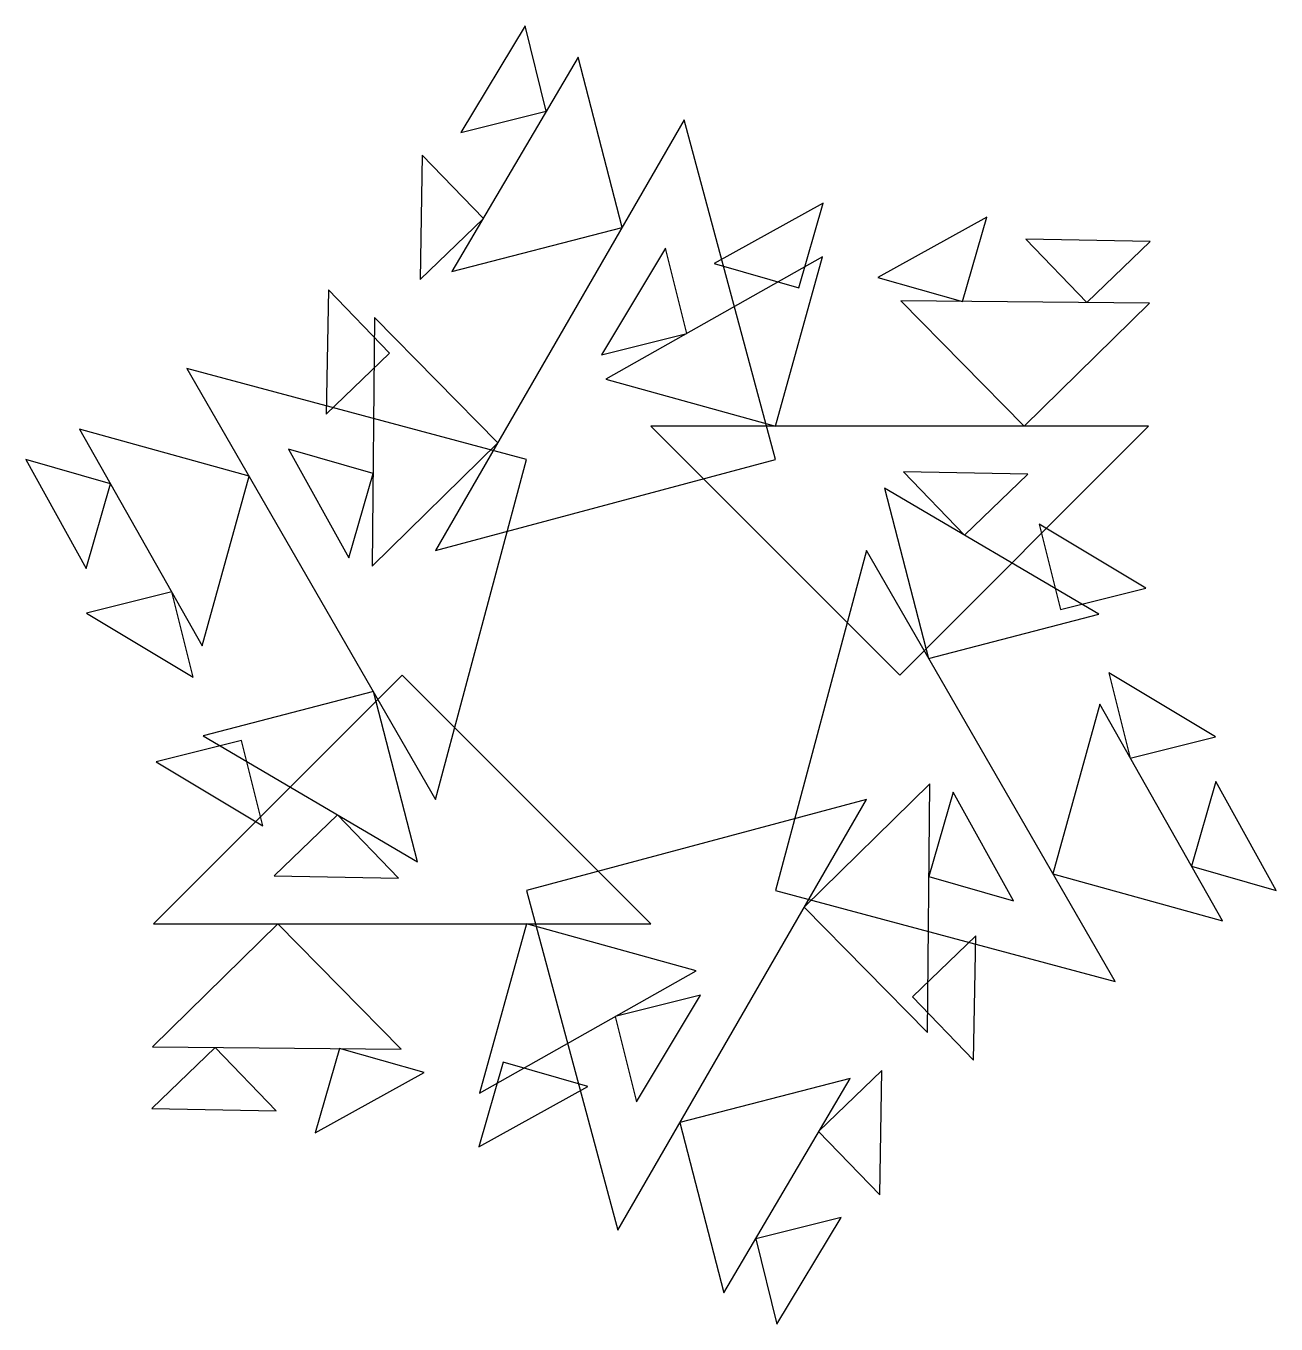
# Model space of a CAD drawing. Extents: x -5 to 5, y -5.2 to 5.2.
import ezdxf

# ---------------------------------------------------------------- set-up
doc = ezdxf.new("R2010")
doc.units = 0

msp = doc.modelspace()

# ---------------------------------------------------------------- linework, layer by layer
for points in [[(-0.842, 4.533, 0), (-1.013, 5.219, 0), (-1.528, 4.362, 0), (-0.842, 4.533, 0)], [(-0.232, 3.598, 0), (-0.586, 4.967, 0), (-1.601, 3.244, 0), (-0.232, 3.598, 0)], [(1, 1.732, 0), (0.268, 4.464, 0), (-1.732, 1, 0), (1, 1.732, 0)], [(-1.347, 3.67, 0), (-1.839, 4.179, 0), (-1.856, 3.179, 0), (-1.347, 3.67, 0)], [(1.189, 3.114, 0), (1.384, 3.794, 0), (0.509, 3.309, 0), (1.189, 3.114, 0)], [(2.505, 3.002, 0), (2.7, 3.682, 0), (1.825, 3.197, 0), (2.505, 3.002, 0)], [(3.504, 2.996, 0), (4.013, 3.487, 0), (3.013, 3.504, 0), (3.504, 2.996, 0)], [(0.287, 2.745, 0), (0.116, 3.431, 0), (-0.399, 2.574, 0), (0.287, 2.745, 0)], [(1, 2, 0), (1.378, 3.363, 0), (-0.363, 2.378, 0), (1, 2, 0)], [(-2.103, 2.587, 0), (-2.594, 3.096, 0), (-2.611, 2.096, 0), (-2.103, 2.587, 0)], [(3, 2, 0), (4.009, 2.991, 0), (2.009, 3.009, 0), (3, 2, 0)], [(-1.232, 1.866, 0), (-2.223, 2.875, 0), (-2.241, 0.875, 0), (-1.232, 1.866, 0)], [(-1, 1.732, 0), (-3.732, 2.464, 0), (-1.732, -1, 0), (-1, 1.732, 0)], [(2, 0, 0), (4, 2, 0), (0, 2, 0), (2, 0, 0)], [(-3.232, 1.598, 0), (-4.595, 1.976, 0), (-3.61, 0.235, 0), (-3.232, 1.598, 0)], [(-2.234, 1.621, 0), (-2.914, 1.816, 0), (-2.429, 0.941, 0), (-2.234, 1.621, 0)], [(-4.346, 1.537, 0), (-5.026, 1.732, 0), (-4.541, 0.857, 0), (-4.346, 1.537, 0)], [(2.521, 1.124, 0), (3.03, 1.616, 0), (2.03, 1.633, 0), (2.521, 1.124, 0)], [(2.232, 0.134, 0), (3.601, 0.488, 0), (1.878, 1.503, 0), (2.232, 0.134, 0)], [(3.292, 0.528, 0), (3.978, 0.699, 0), (3.121, 1.214, 0), (3.292, 0.528, 0)], [(1, -1.732, 0), (3.732, -2.464, 0), (1.732, 1, 0), (1, -1.732, 0)], [(-3.852, 0.668, 0), (-4.539, 0.497, 0), (-3.681, -0.018, 0), (-3.852, 0.668, 0)], [(-2, 0, 0), (-4, -2, 0), (0, -2, 0), (-2, 0, 0)], [(3.852, -0.668, 0), (4.539, -0.497, 0), (3.681, 0.018, 0), (3.852, -0.668, 0)], [(-2.232, -0.134, 0), (-3.601, -0.488, 0), (-1.878, -1.503, 0), (-2.232, -0.134, 0)], [(3.232, -1.598, 0), (4.595, -1.976, 0), (3.61, -0.235, 0), (3.232, -1.598, 0)], [(-3.292, -0.528, 0), (-3.978, -0.699, 0), (-3.121, -1.214, 0), (-3.292, -0.528, 0)], [(1.232, -1.866, 0), (2.223, -2.875, 0), (2.241, -0.875, 0), (1.232, -1.866, 0)], [(4.346, -1.537, 0), (5.026, -1.732, 0), (4.541, -0.857, 0), (4.346, -1.537, 0)], [(-1, -1.732, 0), (-0.268, -4.464, 0), (1.732, -1, 0), (-1, -1.732, 0)], [(2.234, -1.621, 0), (2.914, -1.816, 0), (2.429, -0.941, 0), (2.234, -1.621, 0)], [(-2.521, -1.124, 0), (-3.03, -1.616, 0), (-2.03, -1.633, 0), (-2.521, -1.124, 0)], [(-3, -2, 0), (-4.009, -2.991, 0), (-2.009, -3.009, 0), (-3, -2, 0)], [(-1, -2, 0), (-1.378, -3.363, 0), (0.363, -2.378, 0), (-1, -2, 0)], [(2.103, -2.587, 0), (2.594, -3.096, 0), (2.611, -2.096, 0), (2.103, -2.587, 0)], [(-0.287, -2.745, 0), (-0.116, -3.431, 0), (0.399, -2.574, 0), (-0.287, -2.745, 0)], [(-3.504, -2.996, 0), (-4.013, -3.487, 0), (-3.013, -3.504, 0), (-3.504, -2.996, 0)], [(-2.505, -3.002, 0), (-2.7, -3.682, 0), (-1.825, -3.197, 0), (-2.505, -3.002, 0)], [(-1.189, -3.114, 0), (-1.384, -3.794, 0), (-0.509, -3.309, 0), (-1.189, -3.114, 0)], [(1.347, -3.67, 0), (1.839, -4.179, 0), (1.856, -3.179, 0), (1.347, -3.67, 0)], [(0.232, -3.598, 0), (0.586, -4.967, 0), (1.601, -3.244, 0), (0.232, -3.598, 0)], [(0.842, -4.533, 0), (1.013, -5.219, 0), (1.528, -4.362, 0), (0.842, -4.533, 0)]]:
    msp.add_polyline3d(points, close=True)

doc.saveas('drawing.dxf')
